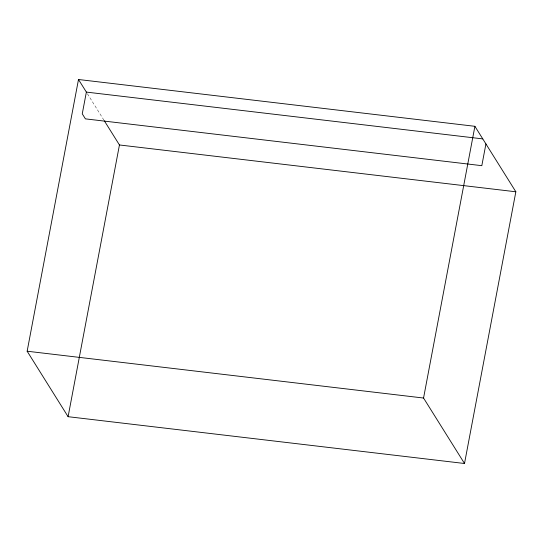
<?xml version="1.0" encoding="UTF-8"?>
<svg xmlns="http://www.w3.org/2000/svg" width="543" height="543" viewBox="0 0 543 543"><rect width="100%" height="100%" fill="white"/><g stroke="black" fill="none" stroke-linecap="round" stroke-linejoin="round"><path stroke-width="0.41" stroke-dasharray="2.71 2.04" d="M87.396 93.735L103.862 120.064"/><path stroke-width="0.81" d="M27.15 351.219L78.491 79.502L474.901 126.309L515.85 191.781L464.509 463.498L68.099 416.691L27.15 351.219L423.554 398.033L464.509 463.498M68.099 416.691L119.446 144.967L104.31 120.777M423.554 398.033L474.901 126.309M485.924 143.936L481.817 165.676L85.407 118.863L82.258 113.826L86.364 92.093L482.775 138.899M119.446 144.967L515.85 191.781M78.491 79.502L86.507 92.31"/></g></svg>
